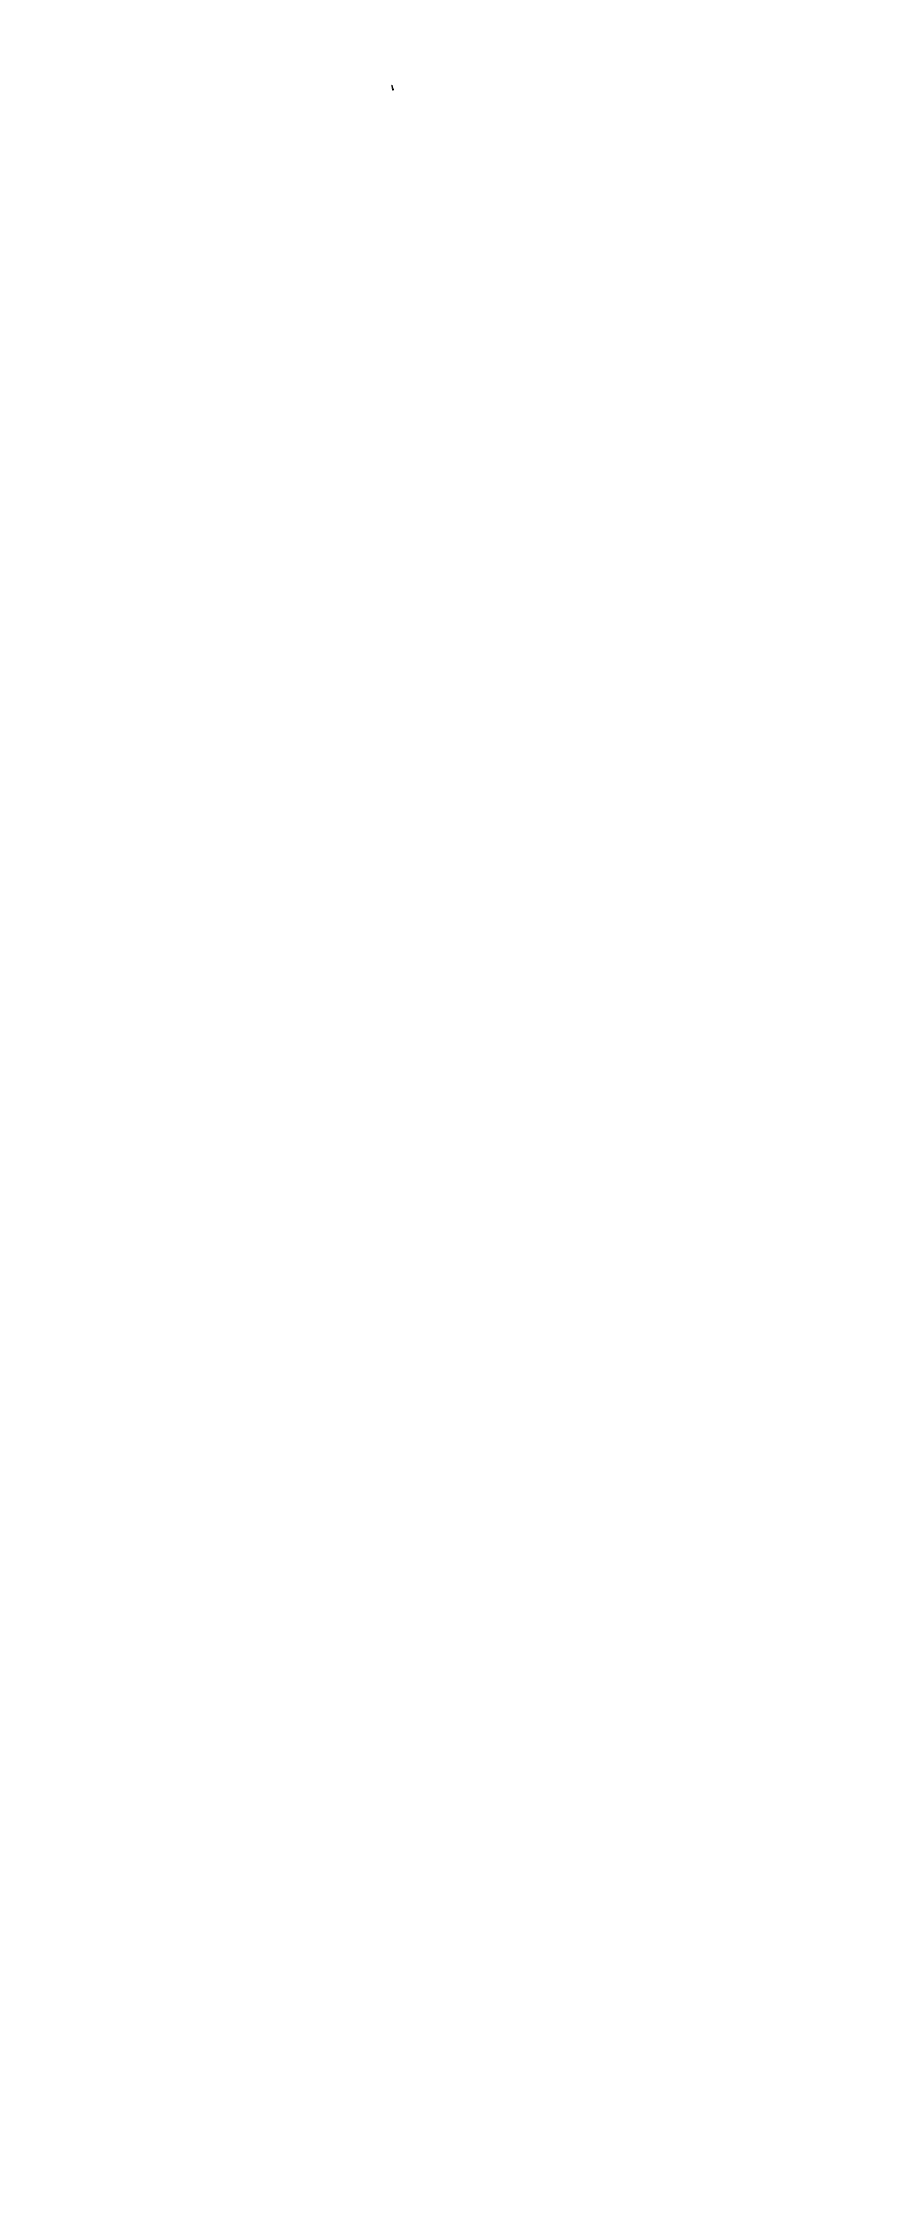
# Model space of a CAD drawing. Header units: inches. Extents: x -292539 to 3484, y -55755 to 3725.
# Drawn here: x -1142 to 318, y -3710 to 34 of the extents above; entities that cross this region are included whole.
import ezdxf

# ---------------------------------------------------------------- set-up
doc = ezdxf.new("R2010")
doc.units = ezdxf.units.IN
doc.header["$MEASUREMENT"] = 0
for name, pattern in [('BORDER2', [0.875, 0.25, -0.125, 0.25, -0.125, 0, -0.125]), ('DASHED2', [0.375, 0.25, -0.125]), ('HIDDEN2', [0.1875, 0.125, -0.0625])]:
    doc.linetypes.add(name, pattern=pattern)
for name, color, linetype in [('A-Anno-Dim 100', 9, 'Continuous'), ('A-Anno-Symbol 100', 9, 'Continuous'), ('A-Anno-Symbol 25', 2, 'Continuous'), ('A-Anno-Symbol 50', 2, 'Continuous'), ('A-Anno-Text 100', 2, 'Continuous'), ('A-Anno-Text 25', 2, 'Continuous'), ('A-Anno-Text 50', 2, 'Continuous'), ('A-Building Line', 240, 'BORDER2'), ('A-CENTER', 12, 'BORDER2'), ('A-Concrete', 4, 'Continuous'), ('A-Dashed', 9, 'DASHED2'), ('A-Demo', 2, 'DASHED2'), ('A-Demolition-hatch', 50, 'Continuous'), ('A-Door', 9, 'Continuous'), ('A-Elec', 2, 'Continuous'), ('A-Elec Dashed', 12, 'Continuous'), ('A-Flor-Strs', 8, 'Continuous'), ('A-Ground', 4, 'Continuous'), ('A-Hatch Conc.', 141, 'Continuous'), ('A-Hatch Elevation', 30, 'Continuous'), ('A-Hatch Shadow', 253, 'Continuous'), ('A-Hatch Wall', 240, 'Continuous'), ('A-Hatch Window', 96, 'Continuous'), ('A-HATCH-01', 30, 'Continuous'), ('A-HATCH-02', 140, 'Continuous'), ('A-HATCH-03', 72, 'Continuous'), ('A-HATCH-04', 201, 'Continuous'), ('A-HATCH-05', 40, 'Continuous'), ('A-HATCH-06', 61, 'Continuous'), ('A-hatch-floor', 253, 'Continuous'), ('A-Kkt', 2, 'DASHED2'), ('A-Light Fixture', 2, 'Continuous'), ('A-Ovhd', 9, 'HIDDEN2'), ('A-pfix', 12, 'Continuous'), ('A-Pool', 131, 'Continuous'), ('A-Property Line', 162, 'BORDER2'), ('A-View 1', 3, 'Continuous'), ('A-View 2', 2, 'Continuous'), ('A-view 3', 9, 'Continuous'), ('A-View 4', 8, 'Continuous'), ('A-View 5', 12, 'Continuous'), ('A-Wall', 3, 'Continuous'), ('A-Wall Hatch', 252, 'Continuous'), ('A-Wall_Head', 8, 'DASHED2'), ('A-Window', 12, 'Continuous'), ('A-Window sill', 9, 'Continuous')]:
    doc.layers.add(name, color=color, linetype=linetype)
doc.layers.add('A-Area', color=11, linetype='Continuous', plot=False)
doc.layers.add('A-unplot', color=3, linetype='Continuous', plot=False)
doc.styles.get("Standard").update_dxf_attribs({"font": 'Arial.ttf'})
doc.dimstyles.new('Dim', dxfattribs={"dimtxt": 14, "dimasz": 10, "dimexe": 0.18, "dimexo": 0.0625, "dimgap": 5, "dimtad": 1, "dimdec": 0, "dimzin": 0, "dimdsep": 46, "dimtxsty": 'Standard', "dimblk": 'ARCHTICK', "dimblk1": 'ARCHTICK', "dimblk2": 'ARCHTICK', "dimcen": 0.09, "dimdle": 5, "dimse1": 1, "dimse2": 1, "dimadec": 0, "dimazin": 0, "dimtfac": 1, "dimtdec": 0, "dimtofl": 0, "dimtmove": 0, "dimatfit": 3, "dimfxl": 1, "dimtolj": 1, "dimtzin": 0, "dimarcsym": 0})

# ---------------------------------------------------------------- blocks, each defined once
blk = doc.blocks.new('layers')
at = {"layer": 'A-HATCH-01'}
blk.add_hatch(color=256, dxfattribs=at).paths.add_polyline_path([(-17, -137), (-17, -129), (-8, -129), (-8, -137)])
at = {"layer": 'A-HATCH-02'}
blk.add_hatch(color=256, dxfattribs=at).paths.add_polyline_path([(-6, -126), (-6, -118), (3, -118), (3, -126)])
at = {"layer": 'A-HATCH-03'}
blk.add_hatch(color=256, dxfattribs=at).paths.add_polyline_path([(-17, -126), (-17, -118), (-8, -118), (-8, -126)])
at = {"layer": 'A-HATCH-04'}
blk.add_hatch(color=256, dxfattribs=at).paths.add_polyline_path([(-6, -104), (-6, -96), (3, -96), (3, -104)])
at = {"layer": 'A-HATCH-05'}
blk.add_hatch(color=256, dxfattribs=at).paths.add_polyline_path([(-17, -115), (-17, -107), (-8, -107), (-8, -115)])
at = {"layer": 'A-HATCH-06'}
blk.add_hatch(color=256, dxfattribs=at).paths.add_polyline_path([(-17, -104), (-17, -96), (-8, -96), (-8, -104)])
at = {"layer": 'A-hatch-floor'}
blk.add_hatch(color=256, dxfattribs=at).paths.add_polyline_path([(-6, -115), (-6, -107), (3, -107), (3, -115)])
at = {"layer": 'A-Pool'}
blk.add_hatch(color=256, dxfattribs=at).paths.add_polyline_path([(-6, -137), (-6, -129), (3, -129), (3, -137)])
blk.add_lwpolyline([(-19, 56), (5, 56)])
for points in [[(-17, -104), (-17, -96), (-8, -96), (-8, -104)], [(-17, -115), (-17, -107), (-8, -107), (-8, -115)], [(-17, -126), (-17, -118), (-8, -118), (-8, -126)], [(-17, -137), (-17, -129), (-8, -129), (-8, -137)], [(-6, -104), (-6, -96), (3, -96), (3, -104)], [(-6, -115), (-6, -107), (3, -107), (3, -115)], [(-6, -126), (-6, -118), (3, -118), (3, -126)], [(-6, -137), (-6, -129), (3, -129), (3, -137)]]:
    blk.add_lwpolyline(points, close=True)
at = {"layer": 'A-Anno-Dim 100'}
blk.add_lwpolyline([(-19, 38), (5, 38)], dxfattribs=at)
at = {"layer": 'A-Anno-Symbol 100'}
blk.add_lwpolyline([(-19, -10), (5, -10)], dxfattribs=at)
at = {"layer": 'A-Anno-Symbol 25'}
blk.add_lwpolyline([(-19, -13), (5, -13)], dxfattribs=at)
at = {"layer": 'A-Anno-Symbol 50'}
blk.add_lwpolyline([(-19, -16), (5, -16)], dxfattribs=at)
at = {"layer": 'A-Anno-Text 100'}
blk.add_lwpolyline([(-19, -19), (5, -19)], dxfattribs=at)
at = {"layer": 'A-Anno-Text 25'}
blk.add_line((-19, 62), (5, 62), dxfattribs=at)
at = {"layer": 'A-Anno-Text 50'}
blk.add_line((-19, 65), (5, 65), dxfattribs=at)
at = {"layer": 'A-Area'}
blk.add_line((-19, 68), (5, 68), dxfattribs=at)
at = {"layer": 'A-Building Line'}
blk.add_lwpolyline([(-19, 53), (5, 53)], dxfattribs=at)
at = {"layer": 'A-CENTER', "ltscale": 0.5}
blk.add_line((-19, -61), (5, -61), dxfattribs=at)
at = {"layer": 'A-Concrete'}
blk.add_lwpolyline([(-19, 50), (5, 50)], dxfattribs=at)
at = {"layer": 'A-Dashed'}
blk.add_lwpolyline([(-19, 47), (5, 47)], dxfattribs=at)
at = {"layer": 'A-Demo'}
blk.add_lwpolyline([(-19, 44), (5, 44)], dxfattribs=at)
at = {"layer": 'A-Demolition-hatch'}
blk.add_lwpolyline([(-19, 41), (5, 41)], dxfattribs=at)
at = {"layer": 'A-Door'}
blk.add_lwpolyline([(-19, 32), (5, 32)], dxfattribs=at)
at = {"layer": 'A-Elec'}
blk.add_lwpolyline([(-19, 29), (5, 29)], dxfattribs=at)
at = {"layer": 'A-Elec Dashed'}
blk.add_lwpolyline([(-19, 26), (5, 26)], dxfattribs=at)
at = {"layer": 'A-Flor-Strs'}
blk.add_line((-19, 71), (5, 71), dxfattribs=at)
at = {"layer": 'A-Ground'}
blk.add_line((-19, -55), (5, -55), dxfattribs=at)
at = {"layer": 'A-Hatch Conc.'}
blk.add_lwpolyline([(-19, 20), (5, 20)], dxfattribs=at)
at = {"layer": 'A-Hatch Elevation'}
blk.add_lwpolyline([(-19, 17), (5, 17)], dxfattribs=at)
at = {"layer": 'A-Hatch Shadow'}
blk.add_lwpolyline([(-19, 14), (5, 14)], dxfattribs=at)
at = {"layer": 'A-Hatch Wall'}
blk.add_lwpolyline([(-19, 11), (5, 11)], dxfattribs=at)
at = {"layer": 'A-Hatch Window'}
blk.add_lwpolyline([(-19, 8), (5, 8)], dxfattribs=at)
at = {"layer": 'A-HATCH-01'}
blk.add_line((5, -89), (-19, -89), dxfattribs=at)
at = {"layer": 'A-HATCH-02'}
blk.add_line((5, -86), (-19, -86), dxfattribs=at)
at = {"layer": 'A-HATCH-03'}
blk.add_line((5, -83), (-19, -83), dxfattribs=at)
at = {"layer": 'A-HATCH-04'}
blk.add_line((5, -74), (-19, -74), dxfattribs=at)
at = {"layer": 'A-HATCH-05'}
blk.add_line((5, -77), (-19, -77), dxfattribs=at)
at = {"layer": 'A-HATCH-06'}
blk.add_line((5, -71), (-19, -71), dxfattribs=at)
at = {"layer": 'A-hatch-floor'}
blk.add_line((5, -80), (-19, -80), dxfattribs=at)
at = {"layer": 'A-Kkt'}
blk.add_lwpolyline([(-19, 5), (5, 5)], dxfattribs=at)
at = {"layer": 'A-Light Fixture'}
blk.add_lwpolyline([(-19, 2), (5, 2)], dxfattribs=at)
at = {"layer": 'A-Ovhd'}
blk.add_lwpolyline([(-19, -1), (5, -1)], dxfattribs=at)
at = {"layer": 'A-pfix'}
blk.add_line((-19, -58), (5, -58), dxfattribs=at)
at = {"layer": 'A-Pool'}
blk.add_line((5, -92), (-19, -92), dxfattribs=at)
blk.add_lwpolyline([(-19, -4), (5, -4)], dxfattribs=at)
at = {"layer": 'A-Property Line'}
blk.add_lwpolyline([(-19, -7), (5, -7)], dxfattribs=at)
at = {"layer": 'A-unplot'}
blk.add_lwpolyline([(-19, -22), (5, -22)], dxfattribs=at)
at = {"layer": 'A-View 1'}
blk.add_lwpolyline([(-19, -25), (5, -25)], dxfattribs=at)
at = {"layer": 'A-View 2'}
blk.add_lwpolyline([(-19, -28), (5, -28)], dxfattribs=at)
at = {"layer": 'A-view 3'}
blk.add_lwpolyline([(-19, -31), (5, -31)], dxfattribs=at)
at = {"layer": 'A-View 4'}
blk.add_lwpolyline([(-19, -34), (5, -34)], dxfattribs=at)
at = {"layer": 'A-View 5'}
blk.add_lwpolyline([(-19, -37), (5, -37)], dxfattribs=at)
at = {"layer": 'A-Wall'}
blk.add_lwpolyline([(-19, -40), (5, -40)], dxfattribs=at)
at = {"layer": 'A-Wall Hatch'}
blk.add_lwpolyline([(-19, -43), (5, -43)], dxfattribs=at)
at = {"layer": 'A-Wall_Head'}
blk.add_lwpolyline([(-19, -46), (5, -46)], dxfattribs=at)
at = {"layer": 'A-Window'}
blk.add_lwpolyline([(-19, -49), (5, -49)], dxfattribs=at)
at = {"layer": 'A-Window sill'}
blk.add_lwpolyline([(-19, -52), (5, -52)], dxfattribs=at)
blk = doc.blocks.new('_ArchTick')
at = {"color": 0, "linetype": 'ByBlock', "const_width": 0.15}
blk.add_lwpolyline([(-0.5, -0.5), (0.5, 0.5)], dxfattribs=at)
blk = doc.blocks.new('*D64')
at = {"layer": 'A-Anno-Dim 100', "color": 0, "lineweight": -2, "transparency": 16777216}
blk.add_line((-292534, -54679.7), (-292322.7, -55754.9), dxfattribs=at)
at = {"layer": 'A-Anno-Dim 100', "color": 0, "lineweight": -2, "transparency": 16777216, "xscale": 10, "yscale": 10, "zscale": 10}
for p, rotation in [((-292533.1, -54684.6), 101.1187716537547), ((-292323.7, -55750), 281.1187716537547)]:
    blk.add_blockref('_ArchTick', p, dxfattribs=dict(at, rotation=rotation))
at = {"layer": 'A-Anno-Dim 100', "color": 0, "transparency": 16777216, "insert": (-292440.2, -55219.7), "char_height": 14, "attachment_point": 5, "rotation": 101.1188}
blk.add_mtext('\\A1;1086', dxfattribs=at)

msp = doc.modelspace()

# ---------------------------------------------------------------- block references
at = {"xscale": 0.03937007874015742, "yscale": 0.03937007874015742, "zscale": 0.03937007874015742, "rotation": 11.41996263558602}
msp.add_blockref('layers', (-529.8, -42.8), dxfattribs=at)

# ---------------------------------------------------------------- dimensions: what is measured, and where the dimension line sits
at = {"layer": 'A-Anno-Dim 100'}
dim = msp.add_linear_dim(base=(-292323.7, -55750, 25), p1=(318.2, 2870.1, 25), p2=(-292276.3, -55740.7, 25), angle=101.1188, dimstyle='Dim', override={"dimtmove": 1}, dxfattribs=at)
dim.commit()
dim.dimension.update_dxf_attribs({"geometry": '*D64', "text_midpoint": (-292440.2, -55219.7, 25)})

doc.saveas('drawing.dxf')
